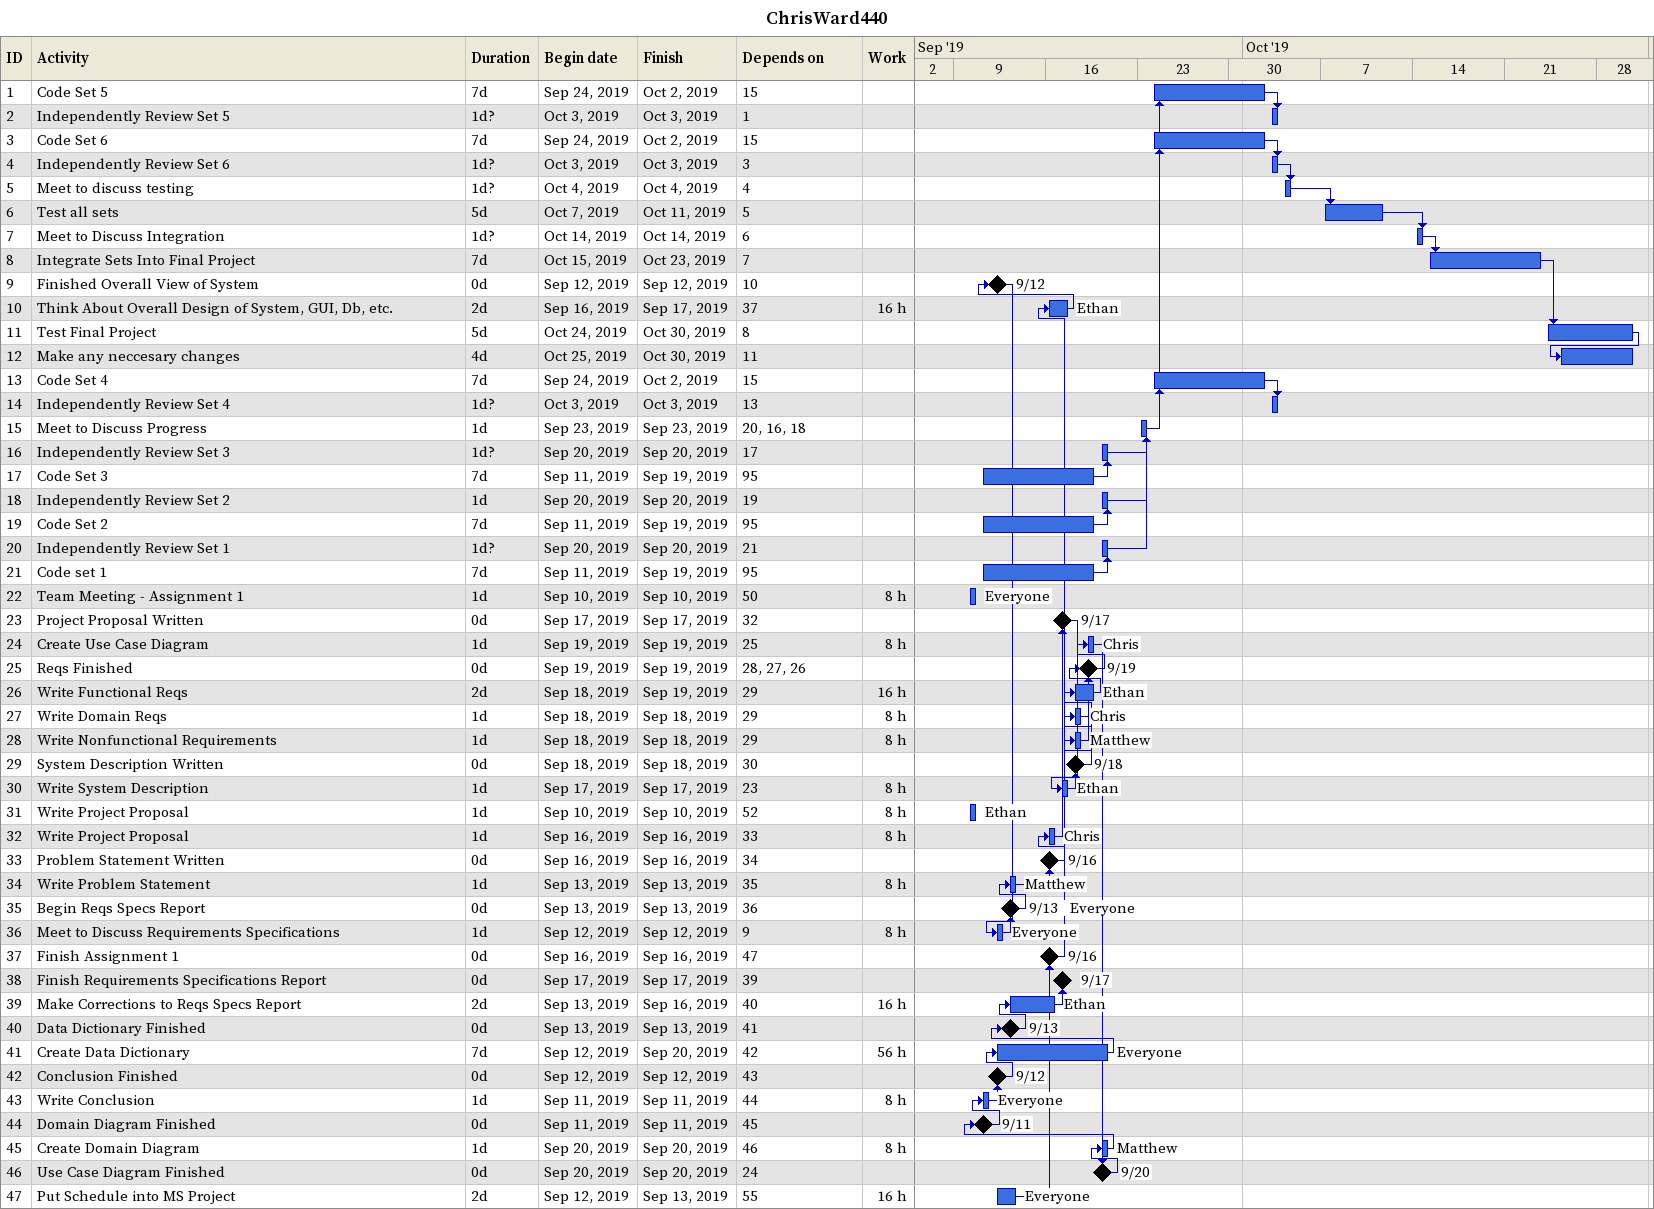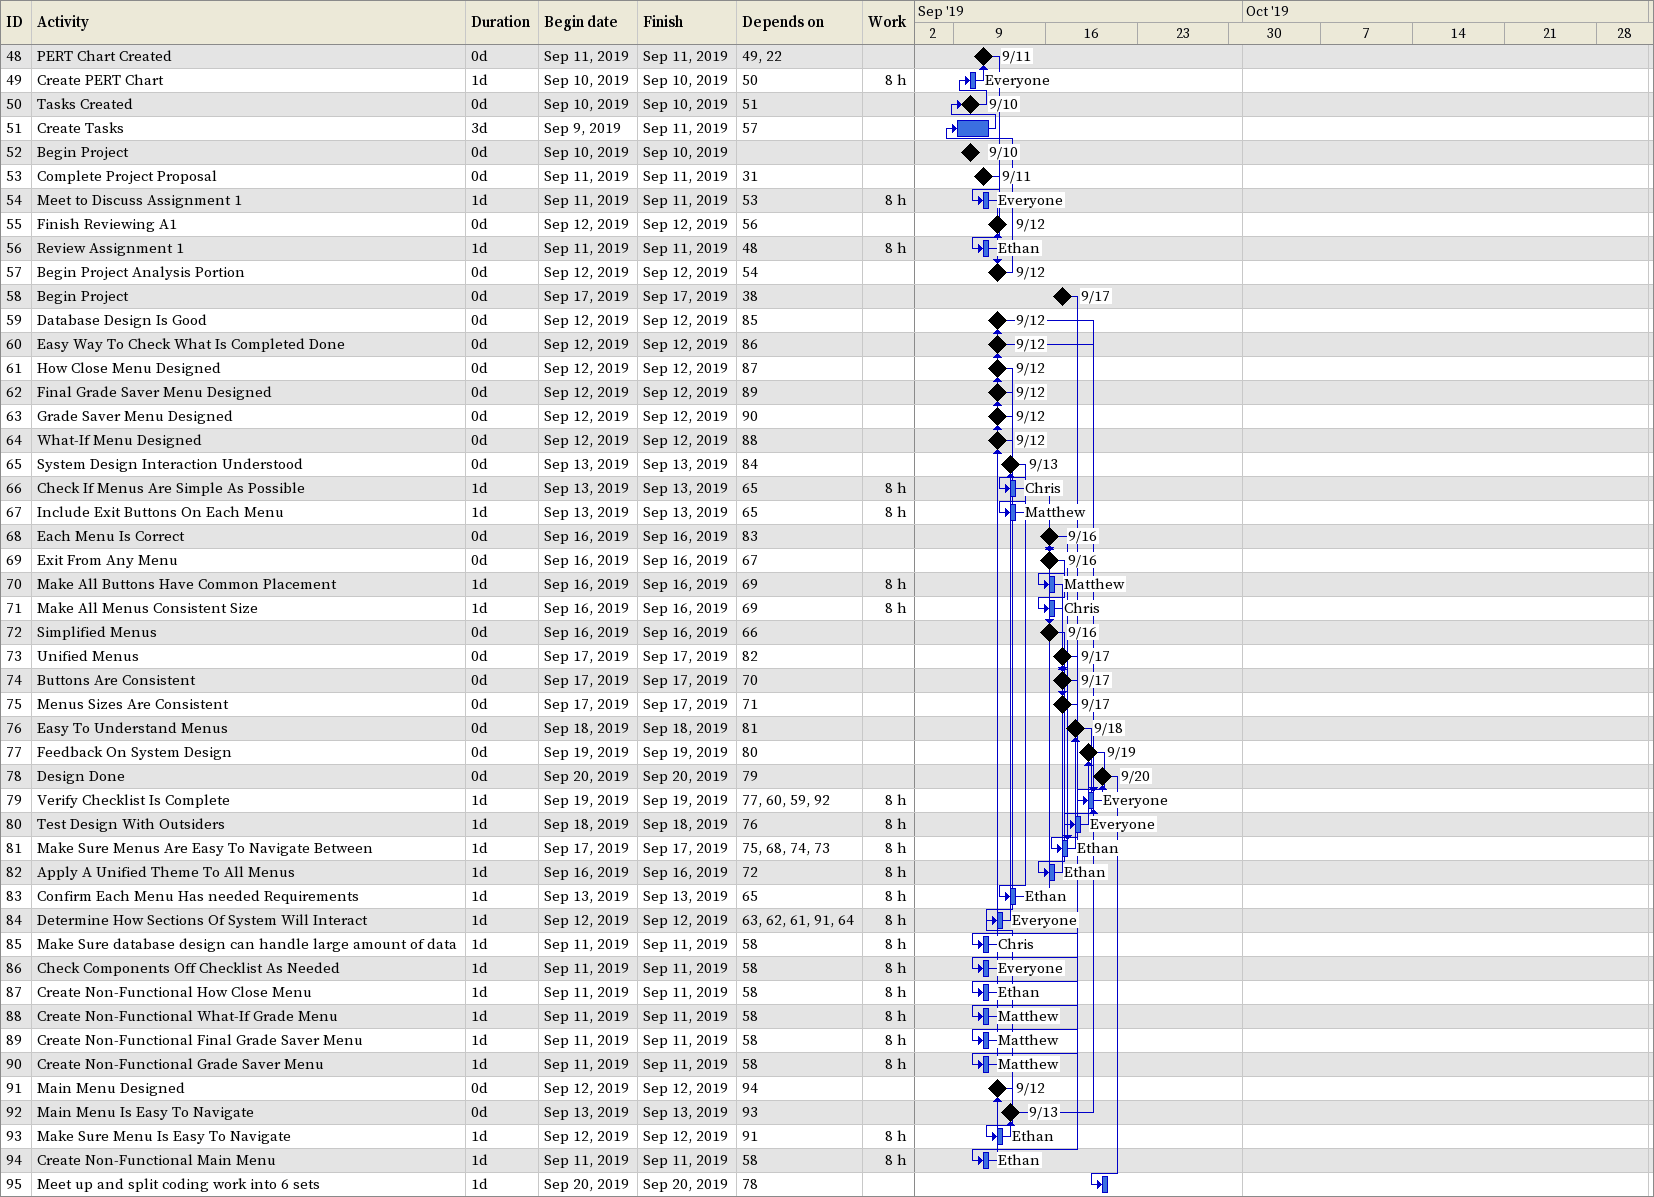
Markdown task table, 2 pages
ChrisWard440

| ID | Task | Duration | Start | Finish | Predecessors | Resources | Work (h) |
|---|---|---|---|---|---|---|---|
| 1 | Code Set 5 | 7d | 2019-09-24 | 2019-10-02 | 15 |  |  |
| 2 | Independently Review Set 5 | 1d? | 2019-10-03 | 2019-10-03 | 1 |  |  |
| 3 | Code Set 6 | 7d | 2019-09-24 | 2019-10-02 | 15 |  |  |
| 4 | Independently Review Set 6 | 1d? | 2019-10-03 | 2019-10-03 | 3 |  |  |
| 5 | Meet to discuss testing | 1d? | 2019-10-04 | 2019-10-04 | 4 |  |  |
| 6 | Test all sets | 5d | 2019-10-07 | 2019-10-11 | 5 |  |  |
| 7 | Meet to Discuss Integration | 1d? | 2019-10-14 | 2019-10-14 | 6 |  |  |
| 8 | Integrate Sets Into Final Project | 7d | 2019-10-15 | 2019-10-23 | 7 |  |  |
| 9 | Finished Overall View of System | 0d | 2019-09-12 | 2019-09-12 | 10 |  |  |
| 10 | Think About Overall Design of System, GUI, Db, etc. | 2d | 2019-09-16 | 2019-09-17 | 37 | Ethan | 16 |
| 11 | Test Final Project | 5d | 2019-10-24 | 2019-10-30 | 8 |  |  |
| 12 | Make any neccesary changes | 4d | 2019-10-25 | 2019-10-30 | 11 |  |  |
| 13 | Code Set 4 | 7d | 2019-09-24 | 2019-10-02 | 15 |  |  |
| 14 | Independently Review Set 4 | 1d? | 2019-10-03 | 2019-10-03 | 13 |  |  |
| 15 | Meet to Discuss Progress | 1d | 2019-09-23 | 2019-09-23 | 20, 16, 18 |  |  |
| 16 | Independently Review Set 3 | 1d? | 2019-09-20 | 2019-09-20 | 17 |  |  |
| 17 | Code Set 3 | 7d | 2019-09-11 | 2019-09-19 | 95 |  |  |
| 18 | Independently Review Set 2 | 1d | 2019-09-20 | 2019-09-20 | 19 |  |  |
| 19 | Code Set 2 | 7d | 2019-09-11 | 2019-09-19 | 95 |  |  |
| 20 | Independently Review Set 1 | 1d? | 2019-09-20 | 2019-09-20 | 21 |  |  |
| 21 | Code set 1 | 7d | 2019-09-11 | 2019-09-19 | 95 |  |  |
| 22 | Team Meeting - Assignment 1 | 1d | 2019-09-10 | 2019-09-10 | 50 | Everyone | 8 |
| 23 | Project Proposal Written | 0d | 2019-09-17 | 2019-09-17 | 32 |  |  |
| 24 | Create Use Case Diagram | 1d | 2019-09-19 | 2019-09-19 | 25 | Chris | 8 |
| 25 | Reqs Finished | 0d | 2019-09-19 | 2019-09-19 | 28, 27, 26 |  |  |
| 26 | Write Functional Reqs | 2d | 2019-09-18 | 2019-09-19 | 29 | Ethan | 16 |
| 27 | Write Domain Reqs | 1d | 2019-09-18 | 2019-09-18 | 29 | Chris | 8 |
| 28 | Write Nonfunctional Requirements | 1d | 2019-09-18 | 2019-09-18 | 29 | Matthew | 8 |
| 29 | System Description Written | 0d | 2019-09-18 | 2019-09-18 | 30 |  |  |
| 30 | Write System Description | 1d | 2019-09-17 | 2019-09-17 | 23 | Ethan | 8 |
| 31 | Write Project Proposal | 1d | 2019-09-10 | 2019-09-10 | 52 | Ethan | 8 |
| 32 | Write Project Proposal | 1d | 2019-09-16 | 2019-09-16 | 33 | Chris | 8 |
| 33 | Problem Statement Written | 0d | 2019-09-16 | 2019-09-16 | 34 |  |  |
| 34 | Write Problem Statement | 1d | 2019-09-13 | 2019-09-13 | 35 | Matthew | 8 |
| 35 | Begin Reqs Specs Report | 0d | 2019-09-13 | 2019-09-13 | 36 | Everyone |  |
| 36 | Meet to Discuss Requirements Specifications | 1d | 2019-09-12 | 2019-09-12 | 9 | Everyone | 8 |
| 37 | Finish Assignment 1 | 0d | 2019-09-16 | 2019-09-16 | 47 |  |  |
| 38 | Finish Requirements Specifications Report | 0d | 2019-09-17 | 2019-09-17 | 39 |  |  |
| 39 | Make Corrections to Reqs Specs Report | 2d | 2019-09-13 | 2019-09-16 | 40 | Ethan | 16 |
| 40 | Data Dictionary Finished | 0d | 2019-09-13 | 2019-09-13 | 41 |  |  |
| 41 | Create Data Dictionary | 7d | 2019-09-12 | 2019-09-20 | 42 | Everyone | 56 |
| 42 | Conclusion Finished | 0d | 2019-09-12 | 2019-09-12 | 43 |  |  |
| 43 | Write Conclusion | 1d | 2019-09-11 | 2019-09-11 | 44 | Everyone | 8 |
| 44 | Domain Diagram Finished | 0d | 2019-09-11 | 2019-09-11 | 45 |  |  |
| 45 | Create Domain Diagram | 1d | 2019-09-20 | 2019-09-20 | 46 | Matthew | 8 |
| 46 | Use Case Diagram Finished | 0d | 2019-09-20 | 2019-09-20 | 24 |  |  |
| 47 | Put Schedule into MS Project | 2d | 2019-09-12 | 2019-09-13 | 55 | Everyone | 16 |
| 48 | PERT Chart Created | 0d | 2019-09-11 | 2019-09-11 | 49, 22 |  |  |
| 49 | Create PERT Chart | 1d | 2019-09-10 | 2019-09-10 | 50 | Everyone | 8 |
| 50 | Tasks Created | 0d | 2019-09-10 | 2019-09-10 | 51 |  |  |
| 51 | Create Tasks | 3d | 2019-09-09 | 2019-09-11 | 57 |  |  |
| 52 | Begin Project | 0d | 2019-09-10 | 2019-09-10 |  |  |  |
| 53 | Complete Project Proposal | 0d | 2019-09-11 | 2019-09-11 | 31 |  |  |
| 54 | Meet to Discuss Assignment 1 | 1d | 2019-09-11 | 2019-09-11 | 53 | Everyone | 8 |
| 55 | Finish Reviewing A1 | 0d | 2019-09-12 | 2019-09-12 | 56 |  |  |
| 56 | Review Assignment 1 | 1d | 2019-09-11 | 2019-09-11 | 48 | Ethan | 8 |
| 57 | Begin Project Analysis Portion | 0d | 2019-09-12 | 2019-09-12 | 54 |  |  |
| 58 | Begin Project | 0d | 2019-09-17 | 2019-09-17 | 38 |  |  |
| 59 | Database Design Is Good | 0d | 2019-09-12 | 2019-09-12 | 85 |  |  |
| 60 | Easy Way To Check What Is Completed Done | 0d | 2019-09-12 | 2019-09-12 | 86 |  |  |
| 61 | How Close Menu Designed | 0d | 2019-09-12 | 2019-09-12 | 87 |  |  |
| 62 | Final Grade Saver Menu Designed | 0d | 2019-09-12 | 2019-09-12 | 89 |  |  |
| 63 | Grade Saver Menu Designed | 0d | 2019-09-12 | 2019-09-12 | 90 |  |  |
| 64 | What-If Menu Designed | 0d | 2019-09-12 | 2019-09-12 | 88 |  |  |
| 65 | System Design Interaction Understood | 0d | 2019-09-13 | 2019-09-13 | 84 |  |  |
| 66 | Check If Menus Are Simple As Possible | 1d | 2019-09-13 | 2019-09-13 | 65 | Chris | 8 |
| 67 | Include Exit Buttons On Each Menu | 1d | 2019-09-13 | 2019-09-13 | 65 | Matthew | 8 |
| 68 | Each Menu Is Correct | 0d | 2019-09-16 | 2019-09-16 | 83 |  |  |
| 69 | Exit From Any Menu | 0d | 2019-09-16 | 2019-09-16 | 67 |  |  |
| 70 | Make All Buttons Have Common Placement | 1d | 2019-09-16 | 2019-09-16 | 69 | Matthew | 8 |
| 71 | Make All Menus Consistent Size | 1d | 2019-09-16 | 2019-09-16 | 69 | Chris | 8 |
| 72 | Simplified Menus | 0d | 2019-09-16 | 2019-09-16 | 66 |  |  |
| 73 | Unified Menus | 0d | 2019-09-17 | 2019-09-17 | 82 |  |  |
| 74 | Buttons Are Consistent | 0d | 2019-09-17 | 2019-09-17 | 70 |  |  |
| 75 | Menus Sizes Are Consistent | 0d | 2019-09-17 | 2019-09-17 | 71 |  |  |
| 76 | Easy To Understand Menus | 0d | 2019-09-18 | 2019-09-18 | 81 |  |  |
| 77 | Feedback On System Design | 0d | 2019-09-19 | 2019-09-19 | 80 |  |  |
| 78 | Design Done | 0d | 2019-09-20 | 2019-09-20 | 79 |  |  |
| 79 | Verify Checklist Is Complete | 1d | 2019-09-19 | 2019-09-19 | 77, 60, 59, 92 | Everyone | 8 |
| 80 | Test Design With Outsiders | 1d | 2019-09-18 | 2019-09-18 | 76 | Everyone | 8 |
| 81 | Make Sure Menus Are Easy To Navigate Between | 1d | 2019-09-17 | 2019-09-17 | 75, 68, 74, 73 | Ethan | 8 |
| 82 | Apply A Unified Theme To All Menus | 1d | 2019-09-16 | 2019-09-16 | 72 | Ethan | 8 |
| 83 | Confirm Each Menu Has needed Requirements | 1d | 2019-09-13 | 2019-09-13 | 65 | Ethan | 8 |
| 84 | Determine How Sections Of System Will Interact | 1d | 2019-09-12 | 2019-09-12 | 63, 62, 61, 91, 64 | Everyone | 8 |
| 85 | Make Sure database design can handle large amount of data | 1d | 2019-09-11 | 2019-09-11 | 58 | Chris | 8 |
| 86 | Check Components Off Checklist As Needed | 1d | 2019-09-11 | 2019-09-11 | 58 | Everyone | 8 |
| 87 | Create Non-Functional How Close Menu | 1d | 2019-09-11 | 2019-09-11 | 58 | Ethan | 8 |
| 88 | Create Non-Functional What-If Grade Menu | 1d | 2019-09-11 | 2019-09-11 | 58 | Matthew | 8 |
| 89 | Create Non-Functional Final Grade Saver Menu | 1d | 2019-09-11 | 2019-09-11 | 58 | Matthew | 8 |
| 90 | Create Non-Functional Grade Saver Menu | 1d | 2019-09-11 | 2019-09-11 | 58 | Matthew | 8 |
| 91 | Main Menu Designed | 0d | 2019-09-12 | 2019-09-12 | 94 |  |  |
| 92 | Main Menu Is Easy To Navigate | 0d | 2019-09-13 | 2019-09-13 | 93 |  |  |
| 93 | Make Sure Menu Is Easy To Navigate | 1d | 2019-09-12 | 2019-09-12 | 91 | Ethan | 8 |
| 94 | Create Non-Functional Main Menu | 1d | 2019-09-11 | 2019-09-11 | 58 | Ethan | 8 |
| 95 | Meet up and split coding work into 6 sets | 1d | 2019-09-20 | 2019-09-20 | 78 |  |  |
